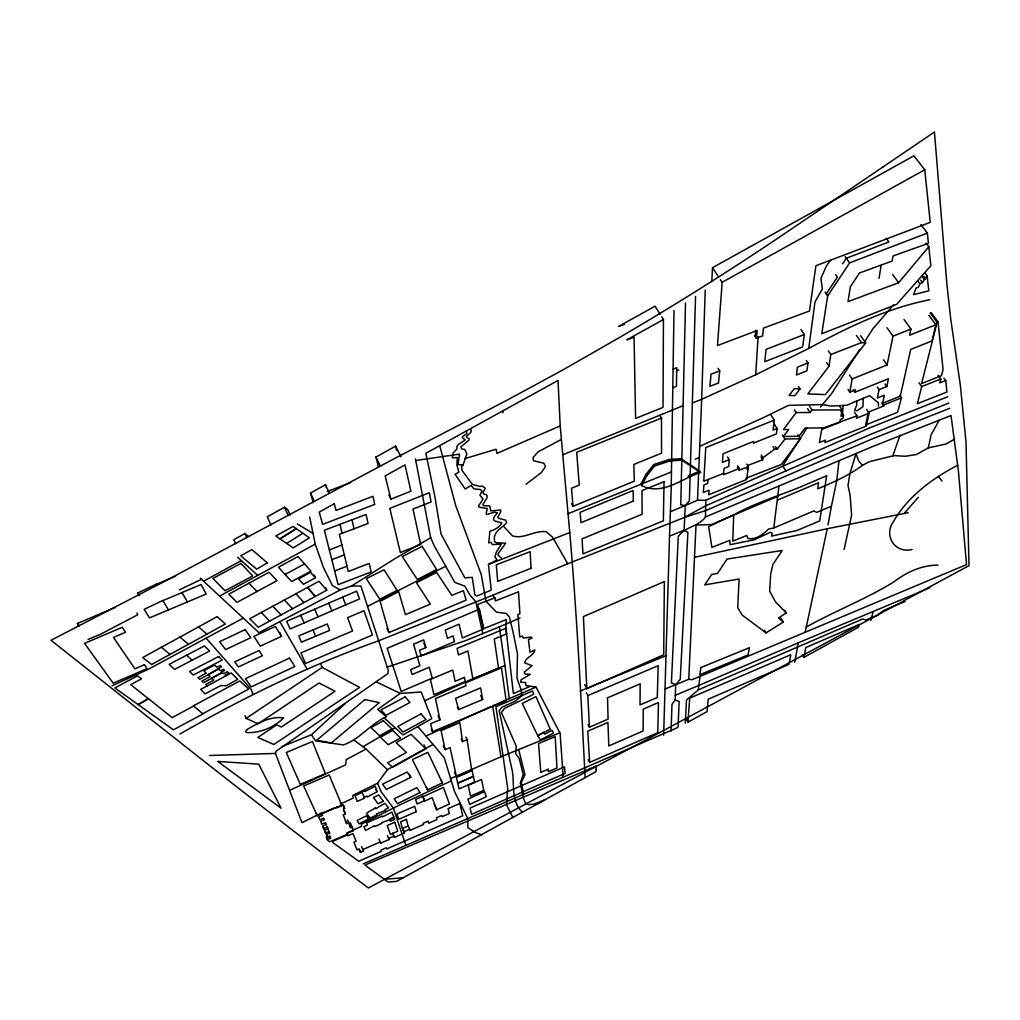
<?xml version="1.0" encoding="UTF-8"?>
<svg xmlns="http://www.w3.org/2000/svg" width="1020" height="1020" viewBox="0 0 1020 1020"><rect width="100%" height="100%" fill="white"/><g stroke="black" fill="none" stroke-linecap="round" stroke-linejoin="round"><path stroke-width="1.5" d="M863.2 398.259L862.996 406.623L856.991 410.779L854.645 410.104L856.66 405.272L856.851 400.975L869.614 395.671L878.5 402.964L878.386 406.189M663.446 319.515L663.013 407.401L635.6 418.391L634.058 337.237L626.815 339.864L663.446 319.515L661.776 316.85M671.058 731.136L672.001 704.348L675.163 699.988L675.712 684.662L680.251 679.231L687.913 532.312L684.101 530.26L669.515 536.137L663.65 735.152M669.515 536.137L671.147 490.76L674.016 310.45M685.516 303.004L680.748 504.925L685.274 505.525L697.489 500.272L705.776 500.246L869.04 428.145L947.771 396.729M697.489 500.272L701.658 399.636M705.483 516.974L872.419 446.632L951.01 415.535L958.379 470.628L966.514 564.595L692.134 679.677L688.742 679.307L675.712 684.662L671.402 682.915L678.262 536.724C684.624 526.498 698.496 526.906 705.483 516.974L705.776 500.246M695.576 296.488L689.367 500.935L685.274 505.525L670.625 511.632M692.542 402.976L701.671 399.279L705.215 290.228M678.058 727.26L679.129 701.441L675.163 699.988M685.274 505.525L684.101 530.26M733.699 515.24L732.755 541.11L746.793 535.5L747.864 538.407C755.731 540.103 763.291 534.263 768.608 529.048L773.772 527.977L813.909 510.88L816.599 512.422L831.402 506.239L836.77 480.7L838.975 460.861M778.974 486.043L773.772 527.977M685.249 723.256L686.524 700.026L698.292 689.864L862.69 618.974L866.095 619.969L877.531 615.264L883.473 610.508L905.02 601.545M778.094 496.204L711.577 524.548L696.022 525.07L688.742 679.307M711.807 281.584L712.508 267.686L913.907 155.831L924.745 169.779L930.215 222.347L815.911 265.748L809.472 311.011L763.47 328.096L762.577 335.911L756.343 338.219L754.66 335.669M497.084 513.098C495.873 515.062 491.257 519.014 494.623 520.927L501.802 522.916C499.468 527.442 494.687 529.928 489.919 531.203L488.746 542.908L490.99 542.283L492.456 544.616L501.292 544.055L496.281 552.33L494.891 556.971L497.11 559.878L488.465 564.442L491.206 590.172L476.863 595.973L474.899 594.915L472.234 577.345L464.852 577.856L441.022 534.021L434.737 495.835L425.837 453.313L558.029 380.46L560.197 425.926L568.063 513.723C576.236 601.481 580.622 689.609 585.123 777.622M720.4 279.633L722.16 282.285L717.468 345.538L757.171 330.505L756.343 338.219M758.14 336.523L755.68 374.761L701.671 399.279M687.965 722.134L689.724 698.126L790.755 654.738L789.034 664.377L708.237 699.184L707.064 711.603L687.965 722.134L685.695 718.029M707.905 479.668L707.587 483.569L703.902 485.036L703.328 492.507L709.091 490.199L708.709 494.764L746.589 479.502L748.463 466.739L746.806 464.087M727.579 456.909L729.249 459.612L728.688 466.497L724.047 468.384L723.588 473.242M842.443 414.337L843.17 405.45L846.791 405.297L856.851 400.975M719.712 370.885L718.488 383.036L709.882 386.287L711.042 374.149L719.712 370.885L718.08 368.309M748.463 466.739L739.117 470.156L739.296 468.46L737.638 465.796M755.144 336.396L755.807 330.225M771.082 415.229L774.244 420.112L773.071 430.108L777.1 428.489L773.644 423.134M777.1 428.489L776.449 433.87L753.461 443.139L753.653 441.405L723.04 453.76L722.389 462.379L729.249 459.612M844.075 549.576L851.636 515.138L850.03 494.725L847.977 485.558L849.889 473.624L856.035 453.581L858.547 460.81L862.486 465.337L869.512 461.652L893.89 455.621L905.403 456.259L916.33 454.537L928.315 447.92L946.165 443.955L954.529 439.097M698.292 689.864L700.039 676.209M807.942 362.942L806.922 370.821L796.467 375.028L797.41 367.187L807.942 362.942L806.284 360.493M804.334 334.534L802.612 346.928L764.745 361.705L766.084 349.388L804.334 334.534L800.942 329.536M755.68 374.761L808.732 348.432L814.967 302.022L822.388 288.902L820.896 278.498L826.417 265.965L830.93 259.73M747.073 469.761L747.698 465.502L762.654 459.727L762.973 457.712L761.303 455.073M860.638 335.707L865.699 342.924L825.409 394.612L807.865 393.911L829.005 366.231L830.79 354.539L828.291 350.88M928.812 246.7L898.658 282.731L848.015 301.639L850.361 286.735L859.528 272.952L892.156 261.056L893.035 256.007L928.442 243.334L927.346 233.083L849.647 262.892L827.679 295.876L821.788 333.731L896.593 304.368L930.852 265.761L928.812 246.7L926.083 243.079M879.01 278.358L881.152 265.353M831.402 506.239L827.998 524.917M928.901 315.269L935.888 324.781L932.038 340.922L910.694 349.426L900.303 396.155L882.784 403.193L884.263 395.224L877.366 398.029L879.062 389.665L886.801 386.542L888.433 378.764L855.015 392.177L855.436 389.844L849.8 392.101L852.159 378.917L849.469 375.003M929.794 587.8L798.328 642.778L794.72 662.248M803.977 657.339L805.787 647.56L859.261 624.444L858.623 627.185L803.977 657.339L802.357 654.662M839.575 406.049L842.214 409.951L840.965 416.224L843.527 415.216L840.913 411.328M843.527 415.216L842.851 418.595L840.34 419.577L839.804 422.28L822.324 429.165L822.566 427.89L805.099 428.081L798.864 436.254L783.398 436.496L788.664 429.509L783.437 429.56L796.187 412.564L810.122 412.526L812.035 410.002L842.214 409.951M805.29 631.737L827.245 528.717L908.246 512.703M852.159 378.917L887.081 364.969L893.01 336.166L886.966 327.7M854.352 411.991L856.966 415.841L856.468 418.2L869.142 413.176L866.515 409.339M928.315 447.92L931.196 434.596L939.496 419.704M869.142 413.176L866.337 426.067L824.938 442.565L825.384 440.168L819.379 442.553L821.916 428.553L856.966 415.841M903.988 319.451L910.937 329.065L909.585 335.21L935.888 324.781M870.901 620.415L873.107 611.668M930.189 312.885L937.087 322.269L921.621 383.52L941.46 375.653L943.092 369.559L938.018 321.899L931.12 312.528M919.007 382.819L921.697 386.593L917.388 403.69L946.93 392.037L945.731 380.511L943.921 378.012M938.081 375.233L940.797 378.994L939.777 382.831L945.731 380.511M470.36 429.203L471.291 430.478L470.794 432.403L466.497 436.318L467.109 437.809L469.162 438.625L468.983 440.156L460.951 446.747L461.639 448.928L464.788 449.45L466.816 453.823L463.156 464.865L461.639 466.28L462.022 470.411L472.234 484.258L479.476 486.374L482.575 486.17L485.227 488.236L483.046 492.52L483.48 494.05L486.157 494.585L487.165 495.873L486.961 497.926L482.919 504.492L483.748 505.716L489.766 505.907L490.747 510.867L500.718 510.038L500.705 511.925L497.734 517.255L498.742 518.338L505.716 520.149L506.596 522.648C501.496 528.819 492.316 531.471 494.713 541.85L496.663 542.793L505.703 543.125L498.066 553.745L498.257 555.428L501.712 558.322M899.716 395.314L901.489 397.838L897.549 412.271L865.61 424.996L868.402 412.093L883.626 406.062L883.957 404.889L882.198 402.352M301.792 822.209L275.438 753.436L276.088 751.179L387.944 673.557L388.288 670.421L360.94 586.105L351.709 585.913L340.285 589.93L258.901 632.642L200.341 578.187M900.01 435.285L892.793 455.889M927.116 275.744L922.424 282.553L919.887 283.777L918.37 287.359L916.062 287.984L913.563 294.64L928.812 290.827L927.116 275.744L925.306 273.296M502.72 412.73L503.434 411.213M645.877 474.542L640.93 484.258L641.746 485.66C662.146 495.937 681.793 478.597 700.574 472.438L699.745 471.074L680.901 458.719L669.031 459.574L653.782 464.559L645.877 474.542L646.706 475.945L641.746 485.66M859.758 349.426L831.848 393.261L820.513 407.056M864.679 341.662L872.929 328.733L893.66 304.699M806.947 427.979L782.671 465.847L785.91 470.934L870.251 434.494L948.855 403.066M842.635 263.81L846.319 258.251L888.904 241.944L886.176 238.246M826.251 293.824L837.382 277.07L835.609 274.584M340.259 804.168L353.2 798.073L352.703 795.498L377.527 783.245L387.37 769.705L412.514 755.641M797.921 434.8L800.483 438.74L781.269 464.508L745.837 478.278M800.024 388.875L794.848 395.645L789.11 395.467L794.287 388.684L800.024 388.875L798.405 386.44M762.973 457.712L774.715 449.157L777.163 449.093L785.018 438.995L800.483 438.74M646.706 475.945L654.598 465.961L669.872 460.964L681.73 460.109L700.574 472.438M904.255 513.302L918.319 497.314M537.043 804.193L542.092 801.376M345.104 703.66L311.419 734.782L281.571 746.78M311.419 734.782L315.588 740.864L343.358 744.931C359.92 739.372 370.26 723.868 386.363 716.805L377.693 709.372L400.286 693.409L421.196 691.993L431.753 718.666L402.989 734.948L384.361 718.029M526.065 484.245L541.327 472.591L545.509 466.535L543.838 463.207L533.434 460.734L533.026 457.521L538.139 451.834L561.306 439.416M862.486 465.337C848.869 475.397 833.429 482.447 817.81 488.771L818.512 482.766L777.508 500.106M246.126 718.386L258.098 723.766L319.056 682.992L335.019 691.254L281.392 727.03L276.662 724.863L257.792 737.447L273.832 744.46L359.601 687.378L322.192 667.386L246.126 718.386L245.017 715.619M786.229 612.892L778.426 618.069L783.309 622.072L766.046 632.859L742.254 615.136L737.702 607.601L739.117 579.003L704.756 584.881L711.718 574.438L717.506 573.406L727.081 559.036L782.187 550.494L772.854 564.583L770.699 574.069L769.641 591.064L775.353 601.672L786.229 612.892L784.648 610.266M912.084 549.5C894.871 553.924 883.358 535.347 893.482 521.539C907.915 496.294 932.446 478.482 957.754 465.171M351.709 585.913L394.255 559.075L430.682 537.718L415.433 458.923M286.722 543.481L302.863 533.231L309.379 537.795L293.314 547.893L280.003 538.93L296.259 528.679L302.863 533.231M362.942 746.793L394.638 728.127M138.197 704.565L148.359 698.611L172.15 717.596L193.532 706.108M138.248 704.718L148.41 698.751L130.738 684.637L141.474 678.886L137.611 675.75L114.865 687.952L173.4 729.81L202.929 713.949L193.43 705.814L239.827 680.939L248.689 689.061L202.814 713.668M290.126 514.96L287.691 509.503L284.516 507.246L267.316 516.796L270.925 525.045M313.204 502.694L310.526 493.042L325.469 484.742L329.256 492.889M378.547 467.339L375.959 457.062L395.632 446.135L400.962 456.858M138.975 595.629L137.929 592.888L156.519 584.077M248.548 536.584L244.978 533.486L233.899 539.644L235.607 543.685M722.16 282.285L924.745 169.779M161.351 647.343L179.941 637.067L188.509 644.308L225.356 623.985L217.183 616.603L179.966 637.13M170.085 654.419L161.326 647.279L142.724 657.556L151.636 664.517L188.483 644.245M241.306 560.605L203.707 581.132M425.85 748.884L392.522 767.244L387.651 762.807L406.444 752.454L396.104 742.573L411.136 734.285L425.85 748.884L424.039 744.919M785.91 470.934L705.916 505.69L683.795 517.714L567.745 563.741L492.622 595.297L378.28 640.917C309.264 665.461 243.308 697.553 179.89 734.056M243.232 618.133L148.282 669.298L112.06 685.746M220.205 595.795L315.256 544.132L309.647 517.038M285.103 574.464L304.546 563.907L310.934 571.123L291.656 581.578L278.434 567.197L298.057 556.537L304.559 563.92M257.014 591.498L276.994 580.66L269.101 572.233L228.735 594.175L237.061 602.361L257.027 591.524L248.918 583.198M315.409 577.804L303.45 584.307L298.528 578.901L310.603 572.36L315.409 577.804L314.16 575M413.827 754.902L433.079 744.472L435.527 747.341L444.286 757.771L454.576 791.596L467.874 818.805L467.848 827.628L475.549 832.562L481.886 834.87M806.246 627.07C835.048 610.865 866.26 599.033 894.336 581.566C906.933 571.876 921.914 565.182 937.979 565.106M325.507 587.469L326.744 590.223L258.277 627.262L249.76 618.719L295.94 593.755M207.353 685.81L200.685 689.38L204.982 693.906L220.766 685.542L226.223 685.746L237.749 679.358L231.17 672.983L207.391 685.874L205.734 684.471L213.741 680.136L211.535 678.236L222.296 672.397L223.724 673.659L227.307 671.721L228.901 673.136L225.127 675.189L225.879 675.852M387.37 769.705L366.065 749.062L346.264 759.518L345.601 764.86L289.591 790.334M192.091 660.195L174.535 669.375L169.09 664.364L204.433 645.94L209.635 651.04L192.104 660.233L186.762 655.133M367.442 606.441L445.714 566.202M808.732 348.432C847.174 327.675 886.584 308.206 929.781 299.752M368.806 818.831L358.951 823.803L357.217 820.399L366.256 815.872L368.806 818.831L367.582 815.962M302.302 822.553L322.486 812.494M410.767 777.355L386.363 789.429L382.576 784.163L407.184 772L410.767 777.355L409.594 774.741M179.316 589.891L201.603 579.258M442.361 782.85L427.852 752.326L412.386 759.581L427.546 789.85L442.361 782.85L441.048 779.994M424.69 700.778L468.868 680.467L504.938 665.486L499.341 626.879L520.034 618.043M281.469 636.365L260.253 646.157L253.878 636.365L275.349 626.458L281.469 636.365L279.799 632.438M417.805 726.572L425.926 736.096L491.232 706.49M346.876 832.932L361.577 826.264L361.297 824.236L399.967 804.805L451.261 780.848M436.738 809.765L449.412 804.015L443.483 787.44L422.969 796.684L424.613 801.108L432.148 797.704L436.738 809.765L434.227 804.232M363.235 863.876L676.987 727.846M560.197 425.926L496.944 453.403L496.103 449.221L464.878 458.617M495.605 704.552L492.647 705.865L500.986 756.789L450.585 778.591M586.806 688.666L663.701 654.776L664.364 581.553L583.414 616.59L586.806 688.666L584.702 684.637M362.151 792.451L354.986 795.587L357.281 801.376L364.471 798.252L361.934 791.609L364.369 790.564L364.714 791.571L375.233 786.267L377.017 791.724L367.302 797.028L366.907 796.021L364.076 797.257M378.956 839.052L380.651 843.183L389.028 839.536L388.633 838.402L393.95 836.081L394.396 837.356L404.404 832.996L402.721 828.801M408.459 826.302L410.091 830.344L423.466 824.517L423.134 823.331L428.132 821.151L428.719 823.229L436.917 819.646L436.407 817.785L441.813 815.426L442.132 816.676L449.335 813.539L448.086 808.579L459.841 803.454L462.723 815.77L386.669 848.971L386.248 847.773L381.021 850.055L381.454 851.305L358.759 861.224L333.374 842.966L332.66 841.334L347.399 834.921L347.782 835.852L352.971 833.595L356.044 841.296L353.953 842.214L357.013 849.864L359.117 848.946L360.455 852.325L363.388 851.05L362.801 849.558L380.205 841.959L380.651 843.183M589.649 762.412L657.798 732.691L658.461 702.512L643.237 709.104L643.135 730.996L608.8 745.939L607.933 722.466L587.75 731.187L589.649 762.412L588.272 759.696M461.333 739.015L462.544 741.604L467.096 739.627L465.872 737.039M317.284 815.796L341.815 805.162L329.205 774.996L303.667 785.974L317.284 815.796L316.085 812.876M336.575 806.973L336.919 807.827L343.358 805.06L344.645 808.388L343.408 808.937L345.321 813.934L343.243 814.827L346.583 823.586L348.712 822.668L347.539 819.876M349.375 824.785L350.548 827.564L352.015 826.927L350.255 822.757M403.984 831.682L409.721 829.183L410.091 830.344M529.482 686.664L513.366 693.562L505.92 628.256L506.226 619.599L483.607 628.677L477.692 604.388L494.891 597.835L495.376 600.895L518.491 591.791L519.932 613.708L517.892 614.601L519.741 637.015L522.304 636.021L523.426 638.086L531.19 637.041L532.032 638.112L528.462 639.553L529.928 652.162L534.901 649.982C533.817 655.873 525.211 657.377 524.739 662.885L532.083 665.703L524.28 672.078L524.93 674.054L530.247 674.322L520.965 679.881L520.684 682.227L525.593 682.507L525.886 685.542L536.061 687.085L560.107 733.367L563.206 776.781M496.982 703.953L536.061 687.085M326.795 826.021L327.956 828.839L324.564 830.305L325.699 832.97L328.975 831.542L329.639 833.136L326.502 834.487L327.751 837.458L329.893 836.527L330.595 838.249L327.331 839.651L329.728 841.819L347.692 834.079L347.361 833.212L353.392 830.611L352.015 826.927M671.428 471.916L568.063 513.723M335.223 807.559L321.67 813.374L322.549 815.413L318.724 817.058L319.897 819.761L323.71 818.116L324.411 819.723L320.624 821.355L321.861 824.185L325.546 822.592L326.323 824.402L322.677 825.983L323.812 828.622L327.242 827.143L327.956 828.839M454.474 772.344L456.463 776.628L471.673 770.049L467.096 739.627M589.407 727.145L608.098 719.113L607.512 697.807L640.203 683.846L640.012 704.896L657.275 697.489L658.18 665.678L587.839 695.602L589.407 727.145L588.03 724.493M698.866 685.44L798.328 642.778M314.734 609.233L300.696 615.251L304.138 622.939L290.164 628.932L286.62 621.346L300.721 615.315M331.882 610.827L359.55 598.944L356.592 591.154L328.695 603.126L331.908 610.878L318.01 616.858M328.72 603.177L314.708 609.182L318.036 616.909L304.113 622.889M673.213 369.189L676.706 367.697L676.426 386.312L672.958 387.766M695.194 459.255L699.439 457.444M688.054 476.085L699.745 471.074M425.875 647.585L419.513 650.301L421.132 655.86L454.461 641.644L453.033 635.894L447.41 638.303L445.294 630.028L459.051 624.163L462.366 637.997L483.709 628.894L479.476 609.118L387.205 648.312L401.217 691.484L432.276 678.121L429.178 667.246L412.156 674.539L410.678 669.643L419.896 665.69L413.572 644.194L423.695 639.884L425.875 647.585L423.874 643.352M78.476 626.267L77.469 623.424L114.98 607.525M676.668 370.77L678.759 369.877M162.881 600.461L144.177 609.348L149.468 617.903L206.231 594.048L201.067 584.511L162.932 600.589L168.504 610.011M432.531 731.71L506.162 700.638L501.47 667.87L465.349 682.941L465.885 685.784L435.476 698.572L439.977 719.814L430.657 723.728L432.531 731.71L431.294 729.058M388.939 632.578L466.14 600.117L463.373 590.618L451.822 595.412L436.649 572.437L416.428 582.7L430.312 604.108L405.412 614.665L398.731 591.574L380.103 601.328L388.939 632.578L386.924 628.231M458.668 709.588L482.626 699.516L480.649 687.888L455.608 698.368L458.668 709.588L457.393 706.924M500.986 756.789L559.814 732.806M156.57 584.205L175.593 576.236M88.09 639.412L100.661 634.172L137.725 614.754L136.909 613.071M700.204 446.11L763.521 417.601L788.537 405.348L822.592 404.583L831.019 406.075L843.17 405.45M675.215 695.334L698.305 685.682M562.772 454.754L683.132 405.692M580.278 691.05L666.098 655.63M443.317 745.76L445.128 749.662L450.075 747.609L456.463 776.628M315.486 636.263L329.613 630.411L327.292 623.972L298.809 635.817L301.359 642.192L315.512 636.301L313.063 629.863M571.557 503.638L573.023 506.303L634.274 481.172L633.841 464.457L661.534 453.161L661.483 418.072L659.876 415.408M665.359 688.895L675.712 684.662M499.341 626.879L465.757 640.573L387.179 667.156M544.973 799.769L533.919 804.091L528.411 804.678L525.351 803.097L523.196 797.385L520.289 782.914L523.234 774.652L519.167 758.408L515.623 753.703L516.26 746.181L501.419 712.508L504.517 708.365L533.74 694.263L532.58 691.012L495.924 706.707L507.718 788.396L506.404 804.665L512.945 817.619M661.483 418.072L576.695 452.306L579.245 485.086L571.493 488.236L573.023 506.303M774.244 420.112L705.763 447.601L703.762 481.249L723.664 473.382L723.537 474.759L739.296 468.46M883.957 404.889L901.489 397.838M390.902 499.162L410.92 491.194L404.965 464.89L385.165 475.894L390.902 499.162L388.811 494.866M921.697 386.593L940.797 378.994M910.937 329.065L893.01 336.166M488.465 564.442L569.925 532.491M937.087 322.269L938.018 321.899M830.79 354.539L861.441 342.618L865.699 342.924M347.004 566.202L334.675 570.97L324.36 530.234L351.964 519.779L354.029 528.806L339.38 534.34L348.266 571.481L369.227 563.422L371.076 571.965L338.092 584.677L334.649 570.932M351.989 519.817L366.091 514.462L368.029 523.477L354.029 528.806M329.396 549.856L342.006 545.05M331.819 559.661L344.314 554.893M327.229 491.474L350.727 482.562M949.747 408.281L871.131 439.365L705.636 510.586L684.599 517.357M624.393 324.322L618.617 326.413L655.069 306.166L660.093 314.173M415.777 460.517L459.459 454.117L458.069 464.597L463.156 464.865M827.245 528.717L694.505 557.303M403.078 877.825L384.183 879.227M209.661 755.488L275.438 753.436M400.286 693.409L376.456 681.972M340.285 589.93L332.456 585.607L323.429 567.49L315.256 544.132M297.304 523.923L313.051 533.486M366.065 749.062L354.348 740.431M198.569 626.866L206.933 634.147M257.728 575.42L237.711 557.353M522.533 812.277C511.211 802.166 514.348 785.425 512.499 771.91L499.188 710.761L501.802 707.293L515.839 700.842L521.794 695.615L521.233 690.234L517 678.16L517.484 653.871L513.009 631.762L509.375 617.011L506.264 613.466L496.434 612.166L485.966 601.226L481.3 574.668L455.672 505.512L439.76 445.804M261.311 612.459L269.701 621.116M272.837 606.211L281.112 614.933M284.389 599.964L292.536 608.761M303.947 602.578L295.927 593.716L319.005 581.26L326.744 590.223M492.622 595.297L494.891 597.835M206.18 638.214L251.379 689.609L252.743 694.288M503.587 526.333L512.473 535.87C524.038 539.516 534.556 529.979 546.286 531.79L552.572 537.221L567.745 563.741M425.926 736.096L433.079 744.472M466.471 431.32L466.93 433.436L462.595 436.7L462.379 437.899L465.286 439.964L458.324 444.478L456.832 446.632L457.024 448.749L453.237 452.982L452.255 457.801L457.304 457.61L456.871 464.929L458.847 472.171L455.111 474.313L465.171 488.962L471.189 485.456L473.866 488.809L480.292 489.549L481.937 490.9L479.961 495.223L483.008 499.06L478.52 505.996L478.979 507.144L487.331 508.521L486.145 513.353L486.833 514.526L494.7 512.104L497.046 512.805M920.907 224.591L927.346 233.083M938.464 476.416L942.008 481.096M923.852 276.445L925.663 278.881M922.322 276.764L924.133 279.199M920.626 280.117L922.424 282.553M918.076 281.329L919.887 283.777M892.5 274.316L898.658 282.731M307.071 669.069L279.837 621.639M845.21 256.696L849.647 262.892M77.469 623.424L79.152 625.808M883.447 359.792L887.081 364.969M856.379 335.376L861.441 342.618M825.091 292.179L827.679 295.876M885.016 383.992L886.801 386.542M877.276 387.103L879.062 389.665M881.879 403.512L883.626 406.062M853.243 389.589L855.015 392.177M848.028 389.5L849.8 392.101M826.531 362.597L829.005 366.231M809.408 406.036L812.035 410.002M807.509 408.561L810.122 412.526M712.508 267.686L718.654 276.981M794.44 409.912L796.187 412.564M782.455 435.03L785.018 438.995M775.468 446.454L777.163 449.093M773.032 446.518L774.715 449.157M760.984 457.087L762.654 459.727M737.46 467.491L739.117 470.156M137.929 592.888L139.447 595.361M780.938 618.158L783.309 622.072M680.901 458.719L681.73 460.109M669.031 459.574L669.872 460.964M764.49 630.245L766.046 632.859M653.782 464.559L654.598 465.961M182.044 592.543L187.399 602.004M586.423 692.886L587.839 695.602M375.959 457.062L380.562 466.471M480.7 695.551L482.626 699.516M438.103 715.81L439.977 719.814M310.526 493.042L314.262 501.215M426.245 786.968L427.546 789.85M284.516 507.246L288.175 515.47M430.682 537.718L434.316 545.929L454.805 582.382L464.852 586.156L470.233 595.425L475.817 601.723L482.766 633.637M403.142 830.114L404.404 832.996M375.87 789.097L377.017 791.724M320.994 664.645L322.192 667.386M392.7 833.187L394.396 837.356M387.383 835.507L389.028 839.536M244.978 533.486L246.7 537.514M377.527 783.245L381.059 791.596L393.401 808.108L405.871 845.465M361.577 846.638L363.388 851.05M343.459 805.558L344.645 808.388M351.645 826.455L353.392 830.611M340.591 802.255L341.815 805.162M344.135 811.117L345.321 813.934M359.231 849.418L360.455 852.325M345.41 820.781L346.583 823.586M328.478 830.331L329.639 833.136M329.434 835.456L330.595 838.249M325.342 831.682L326.502 834.487M326.591 834.653L327.751 837.458M322.651 825.792L325.699 832.97M326.183 836.859L327.331 839.651M342.656 597.121L345.742 604.885M348.712 822.668L350.548 827.564M325.469 484.742L326.17 487.433M518.632 749.356L524.956 774.741L521.36 782.416L523.668 794.312M339.966 524.318L342.133 533.281M395.632 446.135L396.627 450.457M445.128 749.662L441.061 730.588L459.867 722.657L462.544 741.604M509.286 698.636L504.938 665.486M664.033 481.644L663.37 520.825L582.968 553.873L582.063 538.841L642.077 514.284L642.001 490.594L664.033 481.644M596.139 769.424L596.075 771.617L396.601 881.395L388.084 882.032L364.956 865.113L596.254 765.943L596.139 769.424M826.634 475.779L819.736 520.901L797.028 530.464L771.515 536.125L772.242 533.32L770.291 532.274L754.354 539.771L730.014 544.706L729.797 540.281L711.896 547.396L708.658 526.664L736.516 513.353C756.814 502.49 779.344 495.541 800.317 487.024L826.634 475.779M700.88 667.539L699.86 674.666L748.068 654.916L749.458 647.687L700.88 667.539M246.878 729.606L245.68 731.671L247.069 732.59C260.457 733.074 274.163 727.196 283.637 717.889C270.491 715.951 257.792 723.154 246.878 729.606M364.943 699.541L316.684 740.29L331.322 742.942L379.274 702.653L364.943 699.541M883.039 166.923L779.318 237.214A1635.124 871.807 -27.2 0 1 618.069 338.334L562.594 370.081L506.29 400.618L392.381 459.663L165.393 580.966L51 640.279C156.315 723.486 261.133 807.279 368.335 887.974L669.898 727.132L969 565.641L966.004 442.081L960.432 385.942L950.716 318.865L946.917 284.529L934.435 132.026L883.039 166.923M296.233 528.615L279.977 538.879L275.744 536.035L293.059 526.422L296.233 528.615M267.304 562.849L256.657 569.185L240.72 555.798L251.863 549.614L267.304 562.849M334.305 503.752L319.26 512.104L322.613 524.382L374.722 504.403L372.938 496.306L336.026 510.421L334.305 503.752M383.431 720.719L370.974 727.591L379.631 735.751L391.935 728.981L383.431 720.719M392.789 730.396L380.371 737.205L388.225 744.715L400.478 737.995L392.789 730.396M220.167 665.524L216.98 667.259L214.506 665.065L203.745 670.879L206.282 673.098L197.931 677.637L199.818 679.256L218.56 669.094L220.524 670.79L223.367 669.247L224.617 670.357L221.71 671.938L222.334 672.499L203.656 682.622L201.871 681.105L210.12 676.643L207.952 674.755L221.595 666.799L220.167 665.524M420.979 713.923L397.774 726.482L403.027 732.016L426.041 719.559L420.979 713.923M240.962 563.397L212.887 578.455L225.037 590.758L252.679 575.956L240.962 563.397M405.169 696.928L380.983 709.882L385.942 715.326L409.951 702.487L405.169 696.928M551.935 730.384L544.808 734.119L543.711 732.334L537.655 735.496L540.434 739.933L553.541 733.061L551.935 730.384M543.787 732.5L537.744 735.662L522.24 703.418L535.933 696.634L550.264 729.224L543.787 732.5M422.101 546.325L402.301 556.601L417.333 579.513L436.598 569.517L422.101 546.325M218.637 656.548L189.605 671.543L193.252 675.049L222.13 660.106L218.637 656.548M375.296 808.044L366.295 813.233L370.438 818.065L377.145 814.661L376.507 813.909L385.624 810.326L385.024 809.612L388.492 807.853L384.82 803.339L375.806 808.643L375.296 808.044M397.099 590.44L379.81 599.186L366.308 578.671L384.03 569.734L397.099 590.44M383.265 801.223L378.05 803.785L373.435 797.5L378.688 794.924L383.265 801.223M419.985 792.616L397.469 803.658L394.141 798.8L416.836 787.669L419.985 792.616M245.119 629.633L219.657 641.669L225.598 649.6L250.805 637.678L245.119 629.633M289.501 658.104L245.463 678.657L251.264 686.855L294.831 666.493L289.501 658.104M258.991 650.543L234.753 661.827L238.361 666.927L262.446 655.707L258.991 650.543M484.474 791.596L467.861 799.234L469.736 804.372L486.234 796.773L484.474 791.596M390.252 819.646L381.493 822.706L381.786 823.459L374.633 826.608L374.302 825.779L365.632 830.484L363.987 826.634L367.442 825.116L366.55 822.962L382.232 816.051L382.538 816.88L391.909 812.099L393.873 817.288L390.112 818.958L390.252 819.646M422.777 796.25L415.471 799.527L417.167 803.938L424.422 800.674L422.777 796.25M551.233 779.458L471.52 814.355L470.105 808.069L564.519 766.874L565.131 773.415L551.233 779.458M394.765 822.222L387.243 825.511L390.367 834.424L397.8 831.172L394.765 822.222M416.262 811.678L398.68 819.315L396.946 813.998L414.668 806.31L416.262 811.678M483.722 790.398L470.551 796.11L468.193 785.26L481.529 779.484L483.722 790.398M473.369 776.373L457.712 783.143L456.399 777.457L472.158 770.648L473.369 776.373M473.433 776.488L457.776 783.258L459.064 788.855L474.619 782.123L473.433 776.488M144.47 664.734L134.908 668.852L113.437 637.398L125.587 632.234L122.285 627.274L84.532 643.352L113.182 683.183L147.058 668.61L144.47 664.734M334.522 651.13L305.515 663.497L300.9 652.902L352.537 630.985L347.616 617.661L363.987 610.738L372.453 634.988L334.522 651.13M548.225 769.233L540.791 772.408L538.547 743.618L555.173 736.606L556.996 767.983L548.377 771.668L548.225 769.233M325.38 773.708L300.288 784.38L286.301 752.492L312.426 741.502L325.38 773.708M394.179 817.479L390.073 819.226L390.609 821.138L394.702 819.404L394.179 817.479M406.419 819.366L400.63 821.827L402.364 828.482L408.089 826.047L406.419 819.366M464.406 677.407L455.098 681.309L452.752 670.063L430.376 679.409L433.946 694.645L465.222 681.526L464.406 677.407M498.576 668.227L472.885 678.95L467.938 650.977L458.388 654.929L457.151 648.389L505.92 628.256L506.647 633.879L494.279 639.03L498.576 668.227M633.369 501.062L580.954 522.673L580.15 512.308L633.088 490.531L633.369 501.062M407.974 549.474L400.35 552.534L389.806 508.381L429.28 492.775L431.103 501.916L413.011 509.082L420.673 544.387L407.974 549.474M531.05 568.331L497.709 581.375L496.281 564.825L530.158 551.667L531.05 568.331M218.573 761.494L217.846 761.456L281.048 808.197L258.748 764.12L218.573 761.494M315.32 596.368L307.453 587.482L315.346 596.407"/></g></svg>
